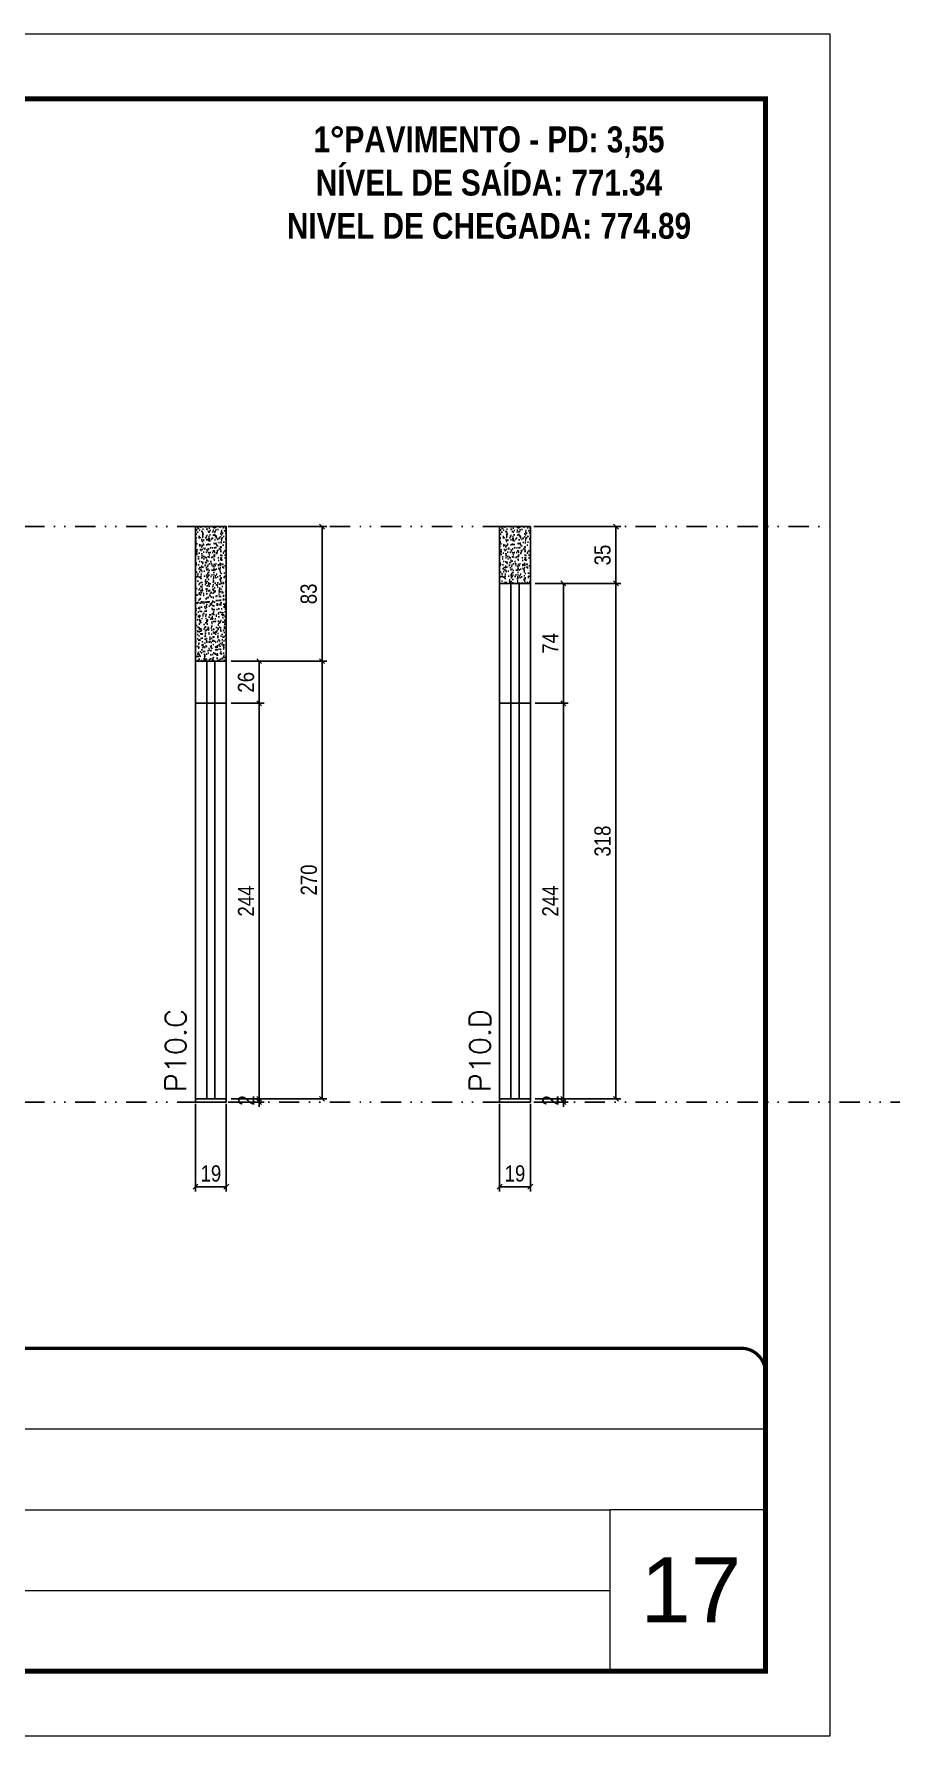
# Model space of a CAD drawing. Extents: x 13770 to 23315, y 867 to 16997.
# Drawn here: x 15380 to 15908, y 11204 to 12254 of the extents above; entities that cross this region are included whole.
import ezdxf

# ---------------------------------------------------------------- set-up
doc = ezdxf.new("R2010")
doc.units = 0
for name, pattern in [('CONTINUO', [0]), ('DASHED', [0.75, 0.5, -0.25]), ('DIVIDE2', [0.625, 0.25, -0.125, 0, -0.125, 0, -0.125])]:
    doc.linetypes.add(name, pattern=pattern)
for name, color, linetype, lineweight in [('CARIMBO', 255, 'Continuous', 9), ('Folhas', 255, 'Continuous', 9), ('SARRAFO DE PRESSAO', 251, 'DASHED', 9), ('Texto Seção', 7, 'Continuous', 15)]:
    doc.layers.add(name, color=color, linetype=linetype, lineweight=lineweight)
for name, color, linetype in [('COTA', 241, 'Continuous'), ('NOMENCLATURA', 7, 'Continuous'), ('Nível', 160, 'Continuous'), ('Painéis', 200, 'Continuous'), ('SARR_2.2x7', 40, 'Continuous')]:
    doc.layers.add(name, color=color, linetype=linetype)
doc.styles.add('ARIAL', font='arial.ttf')
doc.styles.add('COTA TECNICA', font='techl___.ttf', dxfattribs={"height": 10})
doc.styles.add('COTA TECNICA-50', font='techl___.ttf', dxfattribs={"height": 10})
doc.styles.add('REGUA-120', font='ROMANS.shx', dxfattribs={"height": 15})
doc.styles.add('ROMANC', font='techb___.ttf', dxfattribs={"height": 2.5})
doc.dimstyles.new('COTA PAINEL-50', dxfattribs={"dimtxt": 10, "dimasz": 3, "dimexe": 3, "dimexo": 3, "dimgap": 3, "dimtad": 1, "dimdec": 1, "dimzin": 12, "dimdsep": 46, "dimtxsty": 'COTA TECNICA-50', "dimblk1": 'OBLIQUE', "dimblk2": 'OBLIQUE', "dimsah": 1, "dimcen": 0.9, "dimclrd": 4, "dimclre": 4, "dimclrt": 240, "dimadec": 1, "dimazin": 3, "dimtfac": 1, "dimtdec": 1, "dimtmove": 0, "dimatfit": 3, "dimfxl": 1, "dimtolj": 1, "dimtzin": 12, "dimarcsym": 0})
doc.dimstyles.new('PAINEL', dxfattribs={"dimtxt": 10, "dimasz": 3, "dimexe": 3, "dimexo": 3, "dimgap": 3, "dimtad": 1, "dimdec": 1, "dimzin": 12, "dimdsep": 46, "dimtxsty": 'COTA TECNICA', "dimblk1": 'OBLIQUE', "dimblk2": 'OBLIQUE', "dimsah": 1, "dimcen": 0.9, "dimclrd": 4, "dimclre": 4, "dimclrt": 240, "dimadec": 1, "dimazin": 3, "dimtfac": 1, "dimtdec": 1, "dimtmove": 0, "dimatfit": 3, "dimfxl": 1, "dimtolj": 1, "dimtzin": 12, "dimarcsym": 0})

# ---------------------------------------------------------------- blocks, each defined once
blk = doc.blocks.new('9999999999')
at = {"color": 30, "linetype": 'CONTINUO'}
for p, q in [((98564.6, 34379.6), (99584, 34379.6)), ((98564.6, 34329.8), (99488, 34329.8)), ((99584, 34329.8), (99488, 34329.8)), ((99488, 34329.8), (99488, 34230.2)), ((98564.6, 34280), (99488, 34280))]:
    blk.add_line(p, q, dxfattribs=at)
at = {"color": 30, "linetype": 'CONTINUO', "const_width": 2}
blk.add_lwpolyline([(99584, 34230.2), (99584, 34414.4, 0.414214), (99569, 34429.4), (98229, 34429.4, 0.414214), (98214, 34414.4), (98214, 34245.2, 0.414214), (98229, 34230.2), (99584, 34230.2)], format="xyb", dxfattribs=at)
at = {"layer": 'Folhas'}
blk.add_lwpolyline([(98139, 34190.2), (99624, 34190.2), (99624, 35240.2), (98139, 35240.2)], close=True, dxfattribs=at)
at = {"layer": 'Folhas', "color": 30, "const_width": 3}
blk.add_lwpolyline([(98214, 34230.2), (99584, 34230.2), (99584, 35200.2), (98214, 35200.2)], close=True, dxfattribs=at)
blk = doc.blocks.new('_Oblique')
at = {"color": 0, "linetype": 'ByBlock', "lineweight": -2}
blk.add_line((-0.5, -0.5), (0.5, 0.5), dxfattribs=at)
blk = doc.blocks.new('*D413')
at = {"layer": 'COTA', "color": 4, "lineweight": -2, "transparency": 16777216}
for p, q in [((15479.2, 11594.3), (15479.2, 11540.1)), ((15498.2, 11594.3), (15498.2, 11540.1)), ((15479.2, 11543.1), (15498.2, 11543.1))]:
    blk.add_line(p, q, dxfattribs=at)
at = {"layer": 'Defpoints', "color": 0, "transparency": 16777216}
for p in [(15479.2, 11597.3), (15498.2, 11597.3), (15498.2, 11543.1)]:
    blk.add_point(p, dxfattribs=at)
at = {"layer": 'COTA', "color": 4, "lineweight": -2, "transparency": 16777216, "xscale": 3, "yscale": 3, "zscale": 3, "rotation": 180}
blk.add_blockref('_Oblique', (15479.2, 11543.1), dxfattribs=at)
at = {"layer": 'COTA', "color": 4, "lineweight": -2, "transparency": 16777216, "xscale": 3, "yscale": 3, "zscale": 3}
blk.add_blockref('_Oblique', (15498.2, 11543.1), dxfattribs=at)
at = {"layer": 'COTA', "color": 240, "transparency": 16777216, "insert": (15488.7, 11551.2), "char_height": 10, "attachment_point": 5, "style": 'COTA TECNICA'}
blk.add_mtext('\\A1;19', dxfattribs=at)
blk = doc.blocks.new('*D414')
at = {"layer": 'COTA', "color": 4, "lineweight": -2, "transparency": 16777216}
for p, q in [((15501.2, 11867.3), (15560.3, 11867.3)), ((15557.3, 11597.3), (15557.3, 11867.3)), ((15501.2, 11597.3), (15560.3, 11597.3))]:
    blk.add_line(p, q, dxfattribs=at)
at = {"layer": 'Defpoints', "color": 0, "transparency": 16777216}
for p in [(15498.2, 11867.3), (15557.3, 11867.3), (15498.2, 11597.3)]:
    blk.add_point(p, dxfattribs=at)
at = {"layer": 'COTA', "color": 4, "lineweight": -2, "transparency": 16777216, "xscale": 3, "yscale": 3, "zscale": 3}
for p, rotation in [((15557.3, 11867.3), 90), ((15557.3, 11597.3), 270)]:
    blk.add_blockref('_Oblique', p, dxfattribs=dict(at, rotation=rotation))
at = {"layer": 'COTA', "color": 240, "transparency": 16777216, "insert": (15549.2, 11732.3), "char_height": 10, "attachment_point": 5, "rotation": 90, "style": 'COTA TECNICA'}
blk.add_mtext('\\A1;270', dxfattribs=at)
blk = doc.blocks.new('*D415')
at = {"layer": 'COTA', "color": 4, "lineweight": -2, "transparency": 16777216}
for p, q in [((15501.2, 11597.3), (15521.5, 11597.3)), ((15501.2, 11595.3), (15521.5, 11595.3)), ((15518.5, 11597.3), (15518.5, 11600.3)), ((15518.5, 11595.3), (15518.5, 11597.3)), ((15518.5, 11595.3), (15518.5, 11592.3))]:
    blk.add_line(p, q, dxfattribs=at)
at = {"layer": 'Defpoints', "color": 0, "transparency": 16777216}
for p in [(15498.2, 11597.3), (15498.2, 11595.3), (15518.5, 11597.3)]:
    blk.add_point(p, dxfattribs=at)
at = {"layer": 'COTA', "color": 4, "lineweight": -2, "transparency": 16777216, "xscale": 3, "yscale": 3, "zscale": 3}
for p, rotation in [((15518.5, 11597.3), 270), ((15518.5, 11595.3), 90)]:
    blk.add_blockref('_Oblique', p, dxfattribs=dict(at, rotation=rotation))
at = {"layer": 'COTA', "color": 240, "transparency": 16777216, "insert": (15510.5, 11596.3), "char_height": 10, "attachment_point": 5, "rotation": 90, "style": 'COTA TECNICA-50'}
blk.add_mtext('\\A1;2', dxfattribs=at)
blk = doc.blocks.new('*D416')
at = {"layer": 'COTA', "color": 4, "lineweight": -2, "transparency": 16777216}
for p, q in [((15501.2, 11950.3), (15560.3, 11950.3)), ((15557.3, 11867.3), (15557.3, 11950.3)), ((15501.2, 11867.3), (15560.3, 11867.3))]:
    blk.add_line(p, q, dxfattribs=at)
at = {"layer": 'Defpoints', "color": 0, "transparency": 16777216}
for p in [(15498.2, 11950.3), (15557.3, 11950.3), (15498.2, 11867.3)]:
    blk.add_point(p, dxfattribs=at)
at = {"layer": 'COTA', "color": 4, "lineweight": -2, "transparency": 16777216, "xscale": 3, "yscale": 3, "zscale": 3}
for p, rotation in [((15557.3, 11950.3), 90), ((15557.3, 11867.3), 270)]:
    blk.add_blockref('_Oblique', p, dxfattribs=dict(at, rotation=rotation))
at = {"layer": 'COTA', "color": 240, "transparency": 16777216, "insert": (15549.1, 11908.8), "char_height": 10, "attachment_point": 5, "rotation": 90, "style": 'COTA TECNICA'}
blk.add_mtext('\\A1;83', dxfattribs=at)
blk = doc.blocks.new('*D417')
at = {"layer": 'COTA', "color": 4, "lineweight": -2, "transparency": 16777216}
for p, q in [((15666.9, 11594.3), (15666.9, 11540.1)), ((15685.9, 11594.3), (15685.9, 11540.1)), ((15666.9, 11543.1), (15685.9, 11543.1))]:
    blk.add_line(p, q, dxfattribs=at)
at = {"layer": 'Defpoints', "color": 0, "transparency": 16777216}
for p in [(15666.9, 11597.3), (15685.9, 11597.3), (15685.9, 11543.1)]:
    blk.add_point(p, dxfattribs=at)
at = {"layer": 'COTA', "color": 4, "lineweight": -2, "transparency": 16777216, "xscale": 3, "yscale": 3, "zscale": 3, "rotation": 180}
blk.add_blockref('_Oblique', (15666.9, 11543.1), dxfattribs=at)
at = {"layer": 'COTA', "color": 4, "lineweight": -2, "transparency": 16777216, "xscale": 3, "yscale": 3, "zscale": 3}
blk.add_blockref('_Oblique', (15685.9, 11543.1), dxfattribs=at)
at = {"layer": 'COTA', "color": 240, "transparency": 16777216, "insert": (15676.4, 11551.2), "char_height": 10, "attachment_point": 5, "style": 'COTA TECNICA'}
blk.add_mtext('\\A1;19', dxfattribs=at)
blk = doc.blocks.new('*D418')
at = {"layer": 'COTA', "color": 4, "lineweight": -2, "transparency": 16777216}
for p, q in [((15688.9, 11915.3), (15741.7, 11915.3)), ((15738.7, 11597.3), (15738.7, 11915.3)), ((15688.9, 11597.3), (15741.7, 11597.3))]:
    blk.add_line(p, q, dxfattribs=at)
at = {"layer": 'Defpoints', "color": 0, "transparency": 16777216}
for p in [(15685.9, 11915.3), (15738.7, 11915.3), (15685.9, 11597.3)]:
    blk.add_point(p, dxfattribs=at)
at = {"layer": 'COTA', "color": 4, "lineweight": -2, "transparency": 16777216, "xscale": 3, "yscale": 3, "zscale": 3}
for p, rotation in [((15738.7, 11915.3), 90), ((15738.7, 11597.3), 270)]:
    blk.add_blockref('_Oblique', p, dxfattribs=dict(at, rotation=rotation))
at = {"layer": 'COTA', "color": 240, "transparency": 16777216, "insert": (15730.5, 11756.3), "char_height": 10, "attachment_point": 5, "rotation": 90, "style": 'COTA TECNICA'}
blk.add_mtext('\\A1;318', dxfattribs=at)
blk = doc.blocks.new('*D419')
at = {"layer": 'COTA', "color": 4, "lineweight": -2, "transparency": 16777216}
for p, q in [((15688.9, 11597.3), (15709.3, 11597.3)), ((15688.9, 11595.3), (15709.3, 11595.3)), ((15706.3, 11597.3), (15706.3, 11600.3)), ((15706.3, 11595.3), (15706.3, 11597.3)), ((15706.3, 11595.3), (15706.3, 11592.3))]:
    blk.add_line(p, q, dxfattribs=at)
at = {"layer": 'Defpoints', "color": 0, "transparency": 16777216}
for p in [(15685.9, 11597.3), (15685.9, 11595.3), (15706.3, 11597.3)]:
    blk.add_point(p, dxfattribs=at)
at = {"layer": 'COTA', "color": 4, "lineweight": -2, "transparency": 16777216, "xscale": 3, "yscale": 3, "zscale": 3}
for p, rotation in [((15706.3, 11597.3), 270), ((15706.3, 11595.3), 90)]:
    blk.add_blockref('_Oblique', p, dxfattribs=dict(at, rotation=rotation))
at = {"layer": 'COTA', "color": 240, "transparency": 16777216, "insert": (15698.3, 11596.3), "char_height": 10, "attachment_point": 5, "rotation": 90, "style": 'COTA TECNICA-50'}
blk.add_mtext('\\A1;2', dxfattribs=at)
blk = doc.blocks.new('*D420')
at = {"layer": 'COTA', "color": 4, "lineweight": -2, "transparency": 16777216}
for p, q in [((15688.9, 11950.3), (15741.7, 11950.3)), ((15738.7, 11915.3), (15738.7, 11950.3)), ((15688.9, 11915.3), (15741.7, 11915.3))]:
    blk.add_line(p, q, dxfattribs=at)
at = {"layer": 'Defpoints', "color": 0, "transparency": 16777216}
for p in [(15685.9, 11950.3), (15738.7, 11950.3), (15685.9, 11915.3)]:
    blk.add_point(p, dxfattribs=at)
at = {"layer": 'COTA', "color": 4, "lineweight": -2, "transparency": 16777216, "xscale": 3, "yscale": 3, "zscale": 3}
for p, rotation in [((15738.7, 11950.3), 90), ((15738.7, 11915.3), 270)]:
    blk.add_blockref('_Oblique', p, dxfattribs=dict(at, rotation=rotation))
at = {"layer": 'COTA', "color": 240, "transparency": 16777216, "insert": (15730.5, 11932.8), "char_height": 10, "attachment_point": 5, "rotation": 90, "style": 'COTA TECNICA'}
blk.add_mtext('\\A1;35', dxfattribs=at)
blk = doc.blocks.new('*D421')
at = {"layer": 'COTA', "color": 4, "lineweight": -2, "transparency": 16777216}
for p, q in [((15501.2, 11841.3), (15521.5, 11841.3)), ((15518.5, 11597.3), (15518.5, 11841.3)), ((15501.2, 11597.3), (15521.5, 11597.3))]:
    blk.add_line(p, q, dxfattribs=at)
at = {"layer": 'Defpoints', "color": 0, "transparency": 16777216}
for p in [(15498.2, 11841.3), (15518.5, 11841.3), (15498.2, 11597.3)]:
    blk.add_point(p, dxfattribs=at)
at = {"layer": 'COTA', "color": 4, "lineweight": -2, "transparency": 16777216, "xscale": 3, "yscale": 3, "zscale": 3}
for p, rotation in [((15518.5, 11841.3), 90), ((15518.5, 11597.3), 270)]:
    blk.add_blockref('_Oblique', p, dxfattribs=dict(at, rotation=rotation))
at = {"layer": 'COTA', "color": 240, "transparency": 16777216, "insert": (15510.4, 11719.3), "char_height": 10, "attachment_point": 5, "rotation": 90, "style": 'COTA TECNICA'}
blk.add_mtext('\\A1;244', dxfattribs=at)
blk = doc.blocks.new('*D422')
at = {"layer": 'COTA', "color": 4, "lineweight": -2, "transparency": 16777216}
for p, q in [((15501.2, 11867.3), (15521.5, 11867.3)), ((15518.5, 11841.3), (15518.5, 11867.3)), ((15501.2, 11841.3), (15521.5, 11841.3))]:
    blk.add_line(p, q, dxfattribs=at)
at = {"layer": 'Defpoints', "color": 0, "transparency": 16777216}
for p in [(15498.2, 11867.3), (15518.5, 11867.3), (15498.2, 11841.3)]:
    blk.add_point(p, dxfattribs=at)
at = {"layer": 'COTA', "color": 4, "lineweight": -2, "transparency": 16777216, "xscale": 3, "yscale": 3, "zscale": 3}
for p, rotation in [((15518.5, 11867.3), 90), ((15518.5, 11841.3), 270)]:
    blk.add_blockref('_Oblique', p, dxfattribs=dict(at, rotation=rotation))
at = {"layer": 'COTA', "color": 240, "transparency": 16777216, "insert": (15510.4, 11854.3), "char_height": 10, "attachment_point": 5, "rotation": 90, "style": 'COTA TECNICA'}
blk.add_mtext('\\A1;26', dxfattribs=at)
blk = doc.blocks.new('*D423')
at = {"layer": 'COTA', "color": 4, "lineweight": -2, "transparency": 16777216}
for p, q in [((15688.9, 11841.3), (15709.3, 11841.3)), ((15706.3, 11597.3), (15706.3, 11841.3)), ((15688.9, 11597.3), (15709.3, 11597.3))]:
    blk.add_line(p, q, dxfattribs=at)
at = {"layer": 'Defpoints', "color": 0, "transparency": 16777216}
for p in [(15685.9, 11841.3), (15706.3, 11841.3), (15685.9, 11597.3)]:
    blk.add_point(p, dxfattribs=at)
at = {"layer": 'COTA', "color": 4, "lineweight": -2, "transparency": 16777216, "xscale": 3, "yscale": 3, "zscale": 3}
for p, rotation in [((15706.3, 11841.3), 90), ((15706.3, 11597.3), 270)]:
    blk.add_blockref('_Oblique', p, dxfattribs=dict(at, rotation=rotation))
at = {"layer": 'COTA', "color": 240, "transparency": 16777216, "insert": (15698.2, 11719.3), "char_height": 10, "attachment_point": 5, "rotation": 90, "style": 'COTA TECNICA'}
blk.add_mtext('\\A1;244', dxfattribs=at)
blk = doc.blocks.new('*D424')
at = {"layer": 'COTA', "color": 4, "lineweight": -2, "transparency": 16777216}
for p, q in [((15688.9, 11915.3), (15709.3, 11915.3)), ((15706.3, 11841.3), (15706.3, 11915.3)), ((15688.9, 11841.3), (15709.3, 11841.3))]:
    blk.add_line(p, q, dxfattribs=at)
at = {"layer": 'Defpoints', "color": 0, "transparency": 16777216}
for p in [(15685.9, 11915.3), (15706.3, 11915.3), (15685.9, 11841.3)]:
    blk.add_point(p, dxfattribs=at)
at = {"layer": 'COTA', "color": 4, "lineweight": -2, "transparency": 16777216, "xscale": 3, "yscale": 3, "zscale": 3}
for p, rotation in [((15706.3, 11915.3), 90), ((15706.3, 11841.3), 270)]:
    blk.add_blockref('_Oblique', p, dxfattribs=dict(at, rotation=rotation))
at = {"layer": 'COTA', "color": 240, "transparency": 16777216, "insert": (15698.2, 11878.3), "char_height": 10, "attachment_point": 5, "rotation": 90, "style": 'COTA TECNICA'}
blk.add_mtext('\\A1;74', dxfattribs=at)

msp = doc.modelspace()

# ---------------------------------------------------------------- hatches: boundary and pattern name
at = {"layer": 'COTA'}
h = msp.add_hatch(dxfattribs=at)
h.set_pattern_fill('AR-CONC', color=256, scale=0.03)
h.set_pattern_definition([(50, (-1796.164, -3445.7253), (5.4655401, -0.4781726), [0.5715, -6.2865]), (355, (-1796.164, -3445.7253), (-1.0573026, 5.7317054), [0.4572, -5.0292175]), (100.451445, (-1795.7087, -3445.765), (4.4082374, 5.2535326), [0.4857003, -5.3427073]), (46.1842, (-1796.164, -3444.201), (8.1323712, -1.2612698), [0.85725, -9.42975]), (96.635558, (-1795.4865, -3444.3064), (7.122124, 7.4227837), [0.7285507, -8.0140682]), (351.18415, (-1796.164, -3444.201), (7.122124, 7.4227837), [0.685799, -7.543792]), (21, (-1795.402, -3444.5823), (4.5484317, -3.06795595), [0.5715, -6.2865]), (326, (-1795.402, -3444.5823), (1.8540609, 5.525639), [0.4572, -5.0292]), (71.451445, (-1795.023, -3444.838), (6.4024926, 2.4576831), [0.4857003, -5.3426981]), (37.5, (-1796.1642, -3445.7253), (0.0926581, 2.53665117), [0, -4.96824, 0, -5.1054, 0, -5.04825]), (7.5, (-1796.1642, -3445.7253), (2.00458988, 3.00541724), [0, -2.91084, 0, -4.85394, 0, -1.92405]), (327.5, (-1797.8634, -3445.7253), (4.06771786, -0.17186232), [0, -1.905, 0, -5.9436, 0, -7.8867]), (317.5, (-1798.6254, -3445.7253), (4.44387544, 0.76279473), [0, -2.4765, 0, -3.94716, 0, -5.6007])])
h.paths.add_polyline_path([(15498.16, 11950.3), (15479.16, 11950.3), (15479.16, 11867.3), (15498.16, 11867.3)])
h = msp.add_hatch(dxfattribs=at)
h.set_pattern_fill('AR-CONC', color=256, scale=0.03)
h.set_pattern_definition([(50, (-1608.4256, -3445.7253), (5.4655401, -0.4781726), [0.5715, -6.2865]), (355, (-1608.4256, -3445.7253), (-1.0573026, 5.7317054), [0.4572, -5.0292175]), (100.451445, (-1607.97, -3445.765), (4.4082374, 5.2535326), [0.4857003, -5.3427073]), (46.1842, (-1608.4256, -3444.201), (8.1323712, -1.2612698), [0.85725, -9.42975]), (96.635558, (-1607.748, -3444.3064), (7.122124, 7.4227837), [0.7285507, -8.0140682]), (351.18415, (-1608.426, -3444.201), (7.122124, 7.4227837), [0.685799, -7.543792]), (21, (-1607.6636, -3444.5823), (4.5484317, -3.06795595), [0.5715, -6.2865]), (326, (-1607.6636, -3444.5823), (1.8540609, 5.525639), [0.4572, -5.0292]), (71.451445, (-1607.2846, -3444.838), (6.4024926, 2.4576831), [0.4857003, -5.3426981]), (37.5, (-1608.4256, -3445.7253), (0.0926581, 2.53665117), [0, -4.96824, 0, -5.1054, 0, -5.04825]), (7.5, (-1608.4256, -3445.7253), (2.00458988, 3.00541724), [0, -2.91084, 0, -4.85394, 0, -1.92405]), (327.5, (-1610.125, -3445.7253), (4.06771786, -0.17186232), [0, -1.905, 0, -5.9436, 0, -7.8867]), (317.5, (-1610.887, -3445.7253), (4.44387544, 0.76279473), [0, -2.4765, 0, -3.94716, 0, -5.6007])])
h.paths.add_polyline_path([(15685.9, 11950.3), (15666.9, 11950.3), (15666.9, 11915.3), (15685.9, 11915.3)])

# ---------------------------------------------------------------- linework, layer by layer
at = {"layer": 'COTA', "linetype": 'ByBlock'}
for points in [[(15479.16, 11867.3), (15498.16, 11867.3), (15498.16, 11950.3), (15479.16, 11950.3)], [(15666.9, 11915.3), (15685.9, 11915.3), (15685.9, 11950.3), (15666.9, 11950.3)]]:
    msp.add_lwpolyline(points, close=True, dxfattribs=at)
at = {"layer": 'Nível', "color": 4, "linetype": 'DIVIDE2', "ltscale": 50}
for p, q in [((13769.54, 11950.3), (15871, 11950.3)), ((13769.54, 11595.3), (21112.79, 11595.3))]:
    msp.add_line(p, q, dxfattribs=at)
at = {"layer": 'Painéis'}
for p, q in [((15498.16, 11841.3), (15479.16, 11841.3)), ((15685.9, 11841.3), (15666.9, 11841.3))]:
    msp.add_line(p, q, dxfattribs=at)
for points in [[(15666.9, 11597.3), (15685.9, 11597.3), (15685.9, 11915.3), (15666.9, 11915.3)], [(15479.16, 11597.3), (15498.16, 11597.3), (15498.16, 11867.3), (15479.16, 11867.3)], [(15479.16, 11597.3), (15498.16, 11597.3), (15498.16, 11595.3), (15479.16, 11595.3)], [(15666.9, 11597.3), (15685.9, 11597.3), (15685.9, 11595.3), (15666.9, 11595.3)]]:
    msp.add_lwpolyline(points, close=True, dxfattribs=at)
at = {"layer": 'SARR_2.2x7'}
for p, q in [((15673.9, 11915.3), (15673.9, 11597.3)), ((15678.9, 11915.3), (15678.9, 11597.3)), ((15486.16, 11867.3), (15486.16, 11597.3)), ((15491.16, 11867.3), (15491.16, 11597.3))]:
    msp.add_line(p, q, dxfattribs=at)

# ---------------------------------------------------------------- block references
at = {"layer": 'SARRAFO DE PRESSAO', "color": 6, "linetype": 'ByBlock'}
msp.add_blockref('9999999999', (-83752.98, -22985.99), dxfattribs=at)

# ---------------------------------------------------------------- texts
at = {"layer": 'CARIMBO', "style": 'ARIAL'}
msp.add_text('17', height=40, dxfattribs=at).set_placement((15753.86, 11274.36))
at = {"layer": 'NOMENCLATURA', "color": 2, "insert": (15660.38, 12197.25), "char_height": 16, "attachment_point": 2, "style": 'ROMANC'}
msp.add_mtext_dynamic_manual_height_columns('1°PAVIMENTO - PD: 3,55\\PNÍVEL DE SAÍDA: 771.34\\PNIVEL DE CHEGADA: 774.89', width=376.0554, gutter_width=1, heights=[0], dxfattribs=at)
at = {"layer": 'Texto Seção', "char_height": 13, "width": 285.3299, "attachment_point": 1, "rotation": 90, "style": 'REGUA-120'}
for s, insert in [('P10.C', (15460.49, 11601.45)), ('P10.D', (15648.23, 11601.45))]:
    msp.add_mtext(s, dxfattribs=dict(at, insert=insert))

# ---------------------------------------------------------------- dimensions: what is measured, and where the dimension line sits
at = {"layer": 'COTA'}
for base, p1, p2, picture, middle in [((15557.35, 11950.3), (15498.16, 11867.3), (15498.16, 11950.3), '*D416', (15549.11, 11908.8)), ((15738.71, 11950.3), (15685.9, 11915.3), (15685.9, 11950.3), '*D420', (15730.49, 11932.8)), ((15518.51, 11841.3), (15498.16, 11597.3), (15498.16, 11841.3), '*D421', (15510.44, 11719.3)), ((15706.25, 11841.3), (15685.9, 11597.3), (15685.9, 11841.3), '*D423', (15698.18, 11719.3))]:
    dim = msp.add_linear_dim(base=base, p1=p1, p2=p2, angle=90, dimstyle='PAINEL', dxfattribs=at)
    dim.commit()
    dim.dimension.update_dxf_attribs({"geometry": picture, "text_midpoint": middle})
for base, p1, p2, override, picture, middle in [((15738.71, 11915.3), (15685.9, 11597.3), (15685.9, 11915.3), {"dimarcsym": 2}, '*D418', (15730.46, 11756.3)), ((15706.25, 11915.3), (15685.9, 11841.3), (15685.9, 11915.3), {"dimtmove": 1}, '*D424', (15698.18, 11878.3)), ((15557.35, 11867.3), (15498.16, 11597.3), (15498.16, 11867.3), {"dimarcsym": 2}, '*D414', (15549.24, 11732.3)), ((15518.51, 11867.3), (15498.16, 11841.3), (15498.16, 11867.3), {"dimtmove": 1}, '*D422', (15510.41, 11854.3))]:
    dim = msp.add_linear_dim(base=base, p1=p1, p2=p2, angle=90, dimstyle='PAINEL', override=override, dxfattribs=at)
    dim.commit()
    dim.dimension.update_dxf_attribs({"geometry": picture, "text_midpoint": middle})
for base, p1, p2, picture, middle in [((15498.16, 11543.13), (15479.16, 11597.3), (15498.16, 11597.3), '*D413', (15488.66, 11551.21)), ((15685.9, 11543.13), (15666.9, 11597.3), (15685.9, 11597.3), '*D417', (15676.4, 11551.21))]:
    dim = msp.add_linear_dim(base=base, p1=p1, p2=p2, dimstyle='PAINEL', override={"dimarcsym": 2}, dxfattribs=at)
    dim.commit()
    dim.dimension.update_dxf_attribs({"geometry": picture, "text_midpoint": middle})
for base, p1, p2, picture, middle in [((15518.51, 11597.3), (15498.16, 11595.3), (15498.16, 11597.3), '*D415', (15518.51, 11596.3)), ((15706.25, 11597.3), (15685.9, 11595.3), (15685.9, 11597.3), '*D419', (15706.25, 11596.3))]:
    dim = msp.add_linear_dim(base=base, p1=p1, p2=p2, angle=90, dimstyle='COTA PAINEL-50', dxfattribs=at)
    dim.commit()
    dim.dimension.update_dxf_attribs({"geometry": picture, "text_midpoint": middle, "dimtype": 160})

doc.saveas('drawing.dxf')
